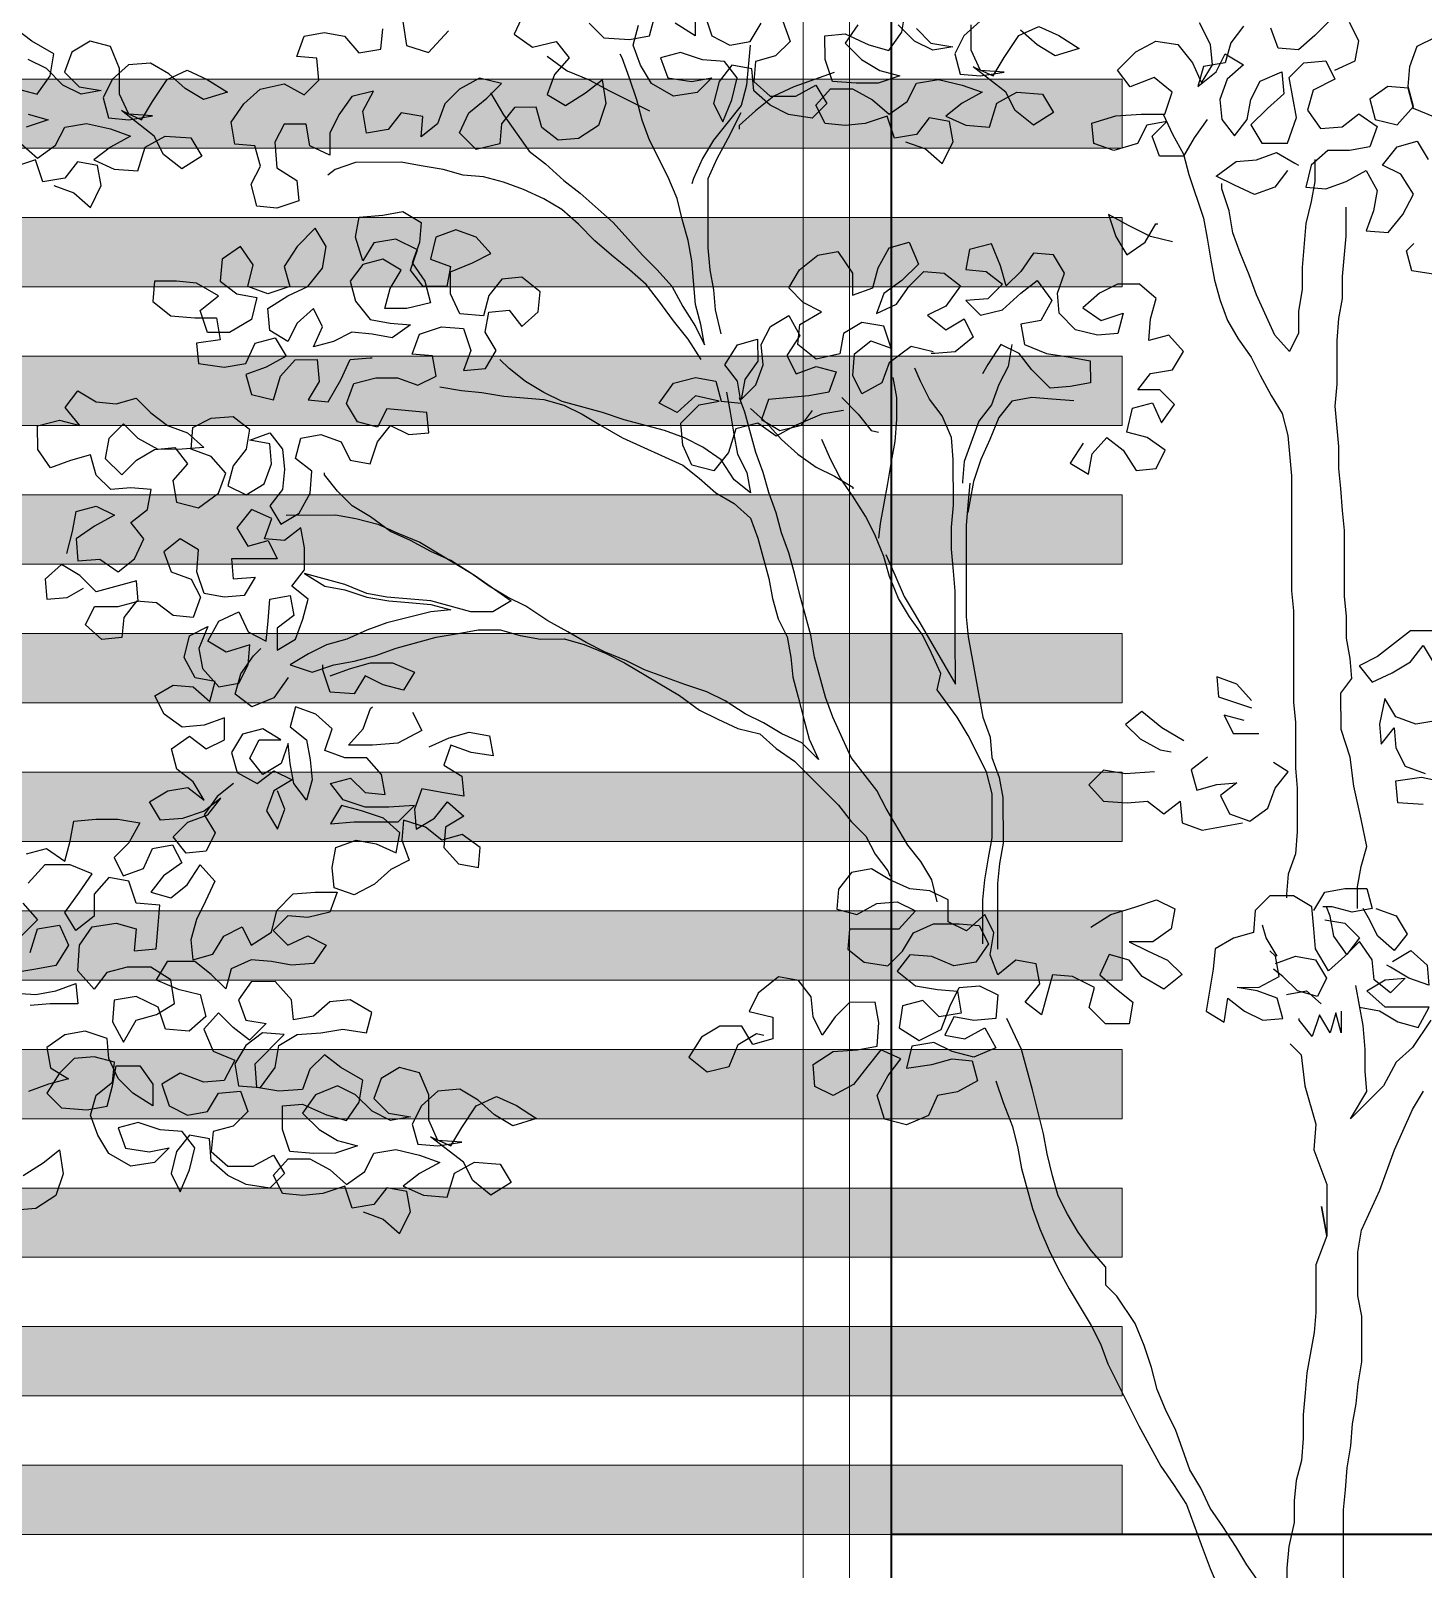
# Model space of a CAD drawing. Header units: millimetres. Extents: x 1564 to 2013, y 216 to 285.
# Drawn here: x 1694.394 to 1697.406, y 225.075 to 228.404 of the extents above; entities that cross this region are included whole.
import ezdxf

# ---------------------------------------------------------------- set-up
doc = ezdxf.new("R2010")
doc.units = ezdxf.units.MM
doc.header["$LTSCALE"] = 10
doc.layers.get('0').update_dxf_attribs({"color": 90})
for name, color, linetype, lineweight in [('cinza 03', 252, 'Continuous', 13), ('PN 05', 50, 'Continuous', 40), ('PN 06', 1, 'Continuous', 40), ('PN-01', 90, 'Continuous', 13)]:
    doc.layers.add(name, color=color, linetype=linetype, lineweight=lineweight)
doc.layers.add('ÁRVORE PRESERVADA', color=252, linetype='Continuous')

# ---------------------------------------------------------------- blocks, each defined once
blk = doc.blocks.new('A$C338F7350')
for points in [[(4.1271, 9.271), (4.1815, 9.2513), (4.226, 9.2118), (4.2556, 9.2711), (4.2456, 9.3255), (4.1913, 9.3353), (4.1567, 9.2908), (4.0974, 9.2808), (4.0776, 9.3401), (4.0183, 9.3203), (3.9639, 9.3153), (3.9096, 9.3202), (3.8848, 9.3696), (3.9243, 9.4141), (3.9836, 9.4142), (4.038, 9.3846), (4.0825, 9.3451), (4.1319, 9.3797), (4.1566, 9.4292), (4.2159, 9.4391), (4.2802, 9.4243), (4.3345, 9.4046), (4.2802, 9.3749), (4.2357, 9.3403), (4.2901, 9.3156), (4.3544, 9.3107), (4.3741, 9.375), (4.4284, 9.4047), (4.4976, 9.3998), (4.5273, 9.3504), (4.473, 9.3158), (4.4235, 9.3553), (4.3988, 9.4047), (4.3098, 9.4738), (4.3642, 9.4491), (4.3938, 9.4986), (4.4332, 9.5579), (4.4876, 9.5827), (4.542, 9.558), (4.5964, 9.5235), (4.5321, 9.5036), (4.4827, 9.5333), (4.4382, 9.5728)], [(4.3294, 9.5974), (4.285, 9.5578), (4.2603, 9.5083), (4.2752, 9.454), (4.3296, 9.4491), (4.3938, 9.459), (4.3295, 9.4639), (4.3048, 9.5183), (4.3047, 9.5875)], [(4.1565, 9.5774), (4.196, 9.5379), (4.2553, 9.5281), (4.201, 9.5182), (4.1515, 9.5428), (4.107, 9.5873)], [(3.9983, 9.5872), (3.9637, 9.5377), (4.0083, 9.4933), (4.0577, 9.4637), (4.1121, 9.4489), (4.0528, 9.4291), (3.9935, 9.429), (3.9292, 9.4339), (3.9094, 9.4932), (3.9093, 9.5574), (3.9637, 9.5624), (4.028, 9.5328), (4.0824, 9.5181), (4.1169, 9.5675), (4.1268, 9.6268)], [(3.5831, 9.6165), (3.6029, 9.5572), (3.6524, 9.5325), (3.7067, 9.5424), (3.7363, 9.5919)], [(3.7956, 9.5969), (3.8155, 9.5425), (3.7759, 9.503), (3.7216, 9.4881), (3.7167, 9.4337), (3.7612, 9.3942), (3.8304, 9.3943), (3.8848, 9.424), (3.9145, 9.3746), (3.875, 9.335), (3.8107, 9.3448), (3.7612, 9.3695), (3.7167, 9.409), (3.7117, 9.4683), (3.6574, 9.4781), (3.6228, 9.4336), (3.608, 9.3743), (3.6328, 9.3249), (3.6574, 9.3842), (3.6722, 9.4435), (3.6376, 9.488), (3.5783, 9.4929), (3.5189, 9.5126), (3.4646, 9.4977), (3.4844, 9.4434), (3.5487, 9.4335), (3.603, 9.4435), (3.5635, 9.4039), (3.4993, 9.394), (3.4399, 9.4285), (3.4102, 9.4779), (3.3904, 9.5323), (3.4052, 9.5866)], [(3.2717, 9.5915), (3.3113, 9.552), (3.3805, 9.5471), (3.4349, 9.557), (3.4496, 9.6114)], [(3.5584, 9.6164), (3.5584, 9.5571), (3.504, 9.5917)], [(3.0938, 9.616), (3.0691, 9.5616), (3.1186, 9.5271), (3.1828, 9.5419), (3.2175, 9.4975), (3.178, 9.453), (3.1582, 9.3986), (3.2077, 9.369), (3.262, 9.4036), (3.3065, 9.4383), (3.3164, 9.374), (3.2967, 9.3147), (3.2424, 9.2801), (3.188, 9.2751), (3.1435, 9.3096), (3.1286, 9.364), (3.0693, 9.3639), (3.0347, 9.3194), (3.0299, 9.265), (2.9656, 9.2501), (2.9211, 9.2946), (2.9458, 9.349), (2.9951, 9.3886), (3.0346, 9.4281), (2.9753, 9.4429), (2.921, 9.4132), (2.8815, 9.3736), (2.8618, 9.3192), (2.8173, 9.2846), (2.8222, 9.339), (2.7629, 9.3488), (2.7283, 9.3043), (2.669, 9.2944), (2.6591, 9.3537), (2.6887, 9.408), (2.6294, 9.3932), (2.5948, 9.3437), (2.5702, 9.2943), (2.5702, 9.235), (2.5158, 9.2596), (2.5059, 9.3189), (2.4466, 9.3189), (2.4219, 9.2694), (2.4269, 9.2002), (2.4813, 9.1657), (2.4863, 9.1113), (2.427, 9.0915), (2.3727, 9.0964), (2.3578, 9.1557), (2.3824, 9.2051), (2.3676, 9.2595), (2.3132, 9.2644), (2.3033, 9.3237), (2.3378, 9.3731), (2.3823, 9.4127), (2.4465, 9.4276), (2.5009, 9.398), (2.5404, 9.4376), (2.5354, 9.4969), (2.481, 9.5018), (2.5007, 9.5562), (2.5551, 9.5661), (2.6095, 9.5563), (2.6491, 9.5118), (2.7084, 9.5217), (2.7133, 9.5761)], [(2.7676, 9.5959), (2.7775, 9.5317), (2.8369, 9.512), (2.8912, 9.5713)], [(1.8238, 9.1525), (1.8782, 9.1328), (1.9227, 9.0933), (1.9523, 9.1526), (1.9424, 9.207), (1.888, 9.2168), (1.8534, 9.1723), (1.7941, 9.1624), (1.7743, 9.2216), (1.715, 9.2018)], [(1.7347, 9.2661), (1.7793, 9.2266), (1.8287, 9.2612), (1.8533, 9.3107), (1.9126, 9.3206), (1.9769, 9.3059), (2.0313, 9.2861), (1.9769, 9.2564), (1.9325, 9.2218), (1.9869, 9.1971), (2.0511, 9.1922), (2.0708, 9.2565), (2.1252, 9.2862), (2.1944, 9.2813), (2.2241, 9.2319), (2.1697, 9.1973), (2.1203, 9.2368), (2.0955, 9.2862), (2.0065, 9.3553), (2.0609, 9.3306), (2.0905, 9.3801), (2.13, 9.4394), (2.1843, 9.4642), (2.2387, 9.4395), (2.2931, 9.405), (2.2289, 9.3852), (2.1794, 9.4148), (2.1349, 9.4543), (2.0855, 9.4839), (2.0262, 9.4789), (1.9817, 9.4393), (1.957, 9.3899), (1.9719, 9.3355), (2.0263, 9.3306), (2.0905, 9.3406), (2.0263, 9.3454), (2.0015, 9.3998), (2.0014, 9.469), (1.9767, 9.5283), (1.9223, 9.543), (1.8729, 9.5133), (1.8532, 9.459), (1.8928, 9.4195), (1.9521, 9.4096), (1.8977, 9.3997), (1.8483, 9.4244), (1.8037, 9.4688), (1.7543, 9.4935)], [(1.7544, 9.3452), (1.8088, 9.3304), (1.7495, 9.3106)], [(1.7247, 9.4144), (1.7791, 9.3996), (1.8137, 9.449), (1.8235, 9.5084), (1.7641, 9.5429), (1.7196, 9.5775)], [(5.2884, 9.4648), (5.3427, 9.4896), (5.3526, 9.5439), (5.3278, 9.5933)], [(5.2734, 9.5982), (5.2339, 9.5587), (5.1895, 9.5191), (5.1351, 9.524), (5.1153, 9.5783)], [(5.0411, 9.5832), (5.0066, 9.5387), (4.9918, 9.4843), (4.9325, 9.4744), (4.9177, 9.42), (4.9671, 9.4596), (4.9918, 9.509), (5.0412, 9.4794), (4.9968, 9.4398), (4.9771, 9.3854), (4.9821, 9.3311), (5.0167, 9.2866), (5.0513, 9.3311), (5.0611, 9.3855), (5.0858, 9.435), (5.1451, 9.4597), (5.15, 9.4004), (5.1056, 9.3608), (5.0612, 9.3163), (5.0909, 9.2669), (5.1601, 9.267), (5.1847, 9.3362), (5.1648, 9.4449), (5.2043, 9.4845), (5.2636, 9.4895), (5.2884, 9.4401), (5.2291, 9.4104), (5.2143, 9.356), (5.249, 9.3066), (5.3083, 9.3116), (5.3527, 9.3462), (5.4022, 9.3117), (5.3825, 9.2573), (5.3281, 9.2474), (5.2688, 9.2473), (5.2244, 9.2077), (5.2096, 9.1484), (5.264, 9.1435), (5.3183, 9.1633), (5.3726, 9.193), (5.4024, 9.1387), (5.3925, 9.0843), (5.3728, 9.0299), (5.4321, 9.025), (5.4716, 9.0745), (5.5012, 9.1289), (5.4666, 9.1832), (5.4171, 9.2079), (5.4566, 9.2574), (5.511, 9.2722), (5.5407, 9.2228)], [(5.5603, 9.3365), (5.501, 9.3612), (5.4861, 9.4156), (5.4317, 9.4204), (5.3824, 9.3858), (5.3972, 9.3314), (5.4566, 9.3167), (5.501, 9.3661), (5.4861, 9.4205), (5.491, 9.4749), (5.5107, 9.5293), (5.5601, 9.554)], [(4.9425, 9.331), (4.908, 9.2816), (4.8784, 9.2321), (4.8141, 9.2321), (4.7943, 9.2864), (4.8338, 9.326), (4.7794, 9.3161), (4.7548, 9.2666), (4.6905, 9.2468), (4.6362, 9.2665), (4.6312, 9.3209), (4.6954, 9.3407), (4.7646, 9.3457), (4.8288, 9.3458), (4.8486, 9.4051), (4.7991, 9.4446), (4.7349, 9.4198), (4.7002, 9.4643), (4.7496, 9.5137), (4.8039, 9.5434), (4.8633, 9.5336), (4.9028, 9.4842), (4.9276, 9.4299), (4.9572, 9.4793), (4.9522, 9.5337), (4.9225, 9.593)], [(3.7067, 9.5325), (3.6969, 9.4238), (3.6822, 9.3694), (3.6476, 9.3249), (3.6081, 9.2754), (3.5785, 9.226), (3.5538, 9.1716), (3.5489, 9.1568)], [(3.005, 9.4034), (3.0397, 9.3441), (3.109, 9.2453), (3.1535, 9.2108), (3.2029, 9.1663), (3.2474, 9.1318), (3.3365, 9.0528), (3.4156, 8.9639), (3.4552, 8.9244), (3.4948, 8.8799), (3.5245, 8.8256), (3.5592, 8.7713), (3.5839, 8.7219), (3.574, 8.7762), (3.5591, 8.8306), (3.5491, 8.9492), (3.5392, 9.0035), (3.5243, 9.0579), (3.5094, 9.1172), (3.4846, 9.1765), (3.4351, 9.2753), (3.4153, 9.3296), (3.4004, 9.384), (3.3806, 9.4433), (3.3608, 9.4976), (3.3558, 9.5075)], [(3.1581, 9.5024), (3.2125, 9.4629), (3.2719, 9.4382), (3.3263, 9.4086), (3.4351, 9.3544)], [(3.9341, 9.4586), (3.8255, 9.419), (3.7711, 9.3942), (3.7217, 9.3546), (3.6773, 9.315), (3.6773, 9.3052)], [(3.6284, 8.7516), (3.6135, 8.8158), (3.6085, 8.8702), (3.5985, 8.9245), (3.5936, 8.9838), (3.5934, 9.1716), (3.618, 9.226), (3.6476, 9.2804), (3.6822, 9.3496)], [(4.8239, 9.3458), (4.8487, 9.2914), (4.8784, 9.2371), (4.8932, 9.1827), (4.9329, 9.0641), (4.9428, 9.0098), (4.9528, 8.9505), (4.9627, 8.8961), (4.9776, 8.8418), (4.9974, 8.7874), (5.0271, 8.738), (5.0617, 8.6886), (5.0865, 8.6392), (5.1162, 8.5849), (5.1459, 8.5355), (5.1608, 8.4762), (5.1708, 8.3675), (5.171, 8.0561), (5.176, 8.0017), (5.1763, 7.7546), (5.1813, 7.7002), (5.1814, 7.5767), (5.1864, 7.5223), (5.1865, 7.4037), (5.1816, 7.3444), (5.1619, 7.29), (5.157, 7.2356), (5.157, 7.2257)], [(5.1601, 9.1928), (5.1256, 9.1483), (5.0712, 9.1285), (5.0168, 9.1532), (4.9674, 9.1778), (5.0217, 9.2174), (5.0761, 9.2224), (5.1304, 9.2422), (5.1799, 9.2126), (5.1898, 9.2077)], [(3.5741, 8.6823), (3.5394, 8.7367), (3.4998, 8.786), (3.4602, 8.8404), (3.4256, 8.8848), (3.3811, 8.9243), (3.3316, 8.9638), (3.2871, 9.0033), (3.2426, 9.0478), (3.1981, 9.0873), (3.1486, 9.1169), (3.0942, 9.1415), (3.0398, 9.1612), (2.9855, 9.176), (2.9311, 9.1809), (2.8767, 9.1957), (2.8174, 9.2055), (2.763, 9.2154), (2.6394, 9.2152), (2.5851, 9.1954), (2.5653, 9.1806)], [(5.2342, 9.2226), (5.2343, 9.1633), (5.2245, 9.1089), (5.2097, 9.0496), (5.1999, 8.9309), (5.2, 8.8716), (5.1901, 8.8123), (5.1902, 8.753), (5.1655, 8.7035), (5.1259, 8.748), (5.0764, 8.8567), (5.0566, 8.911), (5.0318, 8.9703), (5.012, 9.0247), (5.0021, 9.084), (4.9822, 9.1433), (4.9822, 9.1581)], [(5.5477, 6.895), (5.4984, 6.8208), (5.4539, 6.7812), (5.4194, 6.7169), (5.3305, 6.6279), (5.3749, 6.702), (5.3699, 6.7564), (5.3699, 6.8157), (5.3649, 6.88), (5.345, 6.9887)], [(1.8595, 8.1568), (1.8743, 8.2162), (1.8841, 8.2705), (1.9385, 8.2854), (1.9879, 8.2608), (1.9336, 8.2311), (1.8842, 8.1964), (1.8892, 8.1371), (1.9485, 8.1421), (1.9979, 8.1075), (2.0424, 8.1422), (2.0671, 8.1966), (2.0324, 8.241), (2.0769, 8.2757), (2.0867, 8.33), (2.0323, 8.3349), (1.978, 8.3299), (1.9384, 8.3694), (1.9235, 8.4238), (1.8692, 8.4089), (1.8148, 8.3891), (1.7802, 8.4385), (1.7801, 8.5027), (1.8394, 8.5176), (1.8938, 8.5029), (1.8542, 8.5522), (1.8888, 8.5968), (1.9382, 8.5671), (1.9926, 8.5623), (2.0469, 8.5771), (2.0865, 8.5376), (2.131, 8.5031), (2.1854, 8.4833), (2.2299, 8.4438), (2.1706, 8.4389), (2.1064, 8.4388), (2.052, 8.4684), (2.0124, 8.5079), (1.9729, 8.4683), (1.9631, 8.4139), (2.0076, 8.3695), (2.0471, 8.4091), (2.0965, 8.4388), (2.1508, 8.4438), (2.1855, 8.3993), (2.146, 8.3548), (2.1559, 8.2955), (2.2152, 8.2807), (2.2696, 8.3203), (2.2893, 8.3747), (2.2497, 8.4192), (2.1953, 8.4389), (2.2002, 8.4982), (2.2496, 8.5229), (2.3089, 8.5279), (2.3534, 8.4934), (2.3436, 8.439), (2.3091, 8.3945), (2.2943, 8.3401), (2.3437, 8.3154), (2.3931, 8.3451), (2.4128, 8.3995), (2.4078, 8.4539), (2.3535, 8.4637), (2.4078, 8.4836), (2.4425, 8.4391), (2.4474, 8.3847), (2.4426, 8.3304), (2.408, 8.2859), (2.4377, 8.2365), (2.4871, 8.2662), (2.5167, 8.3205), (2.5216, 8.3799), (2.4771, 8.4144), (2.4919, 8.4688), (2.5462, 8.4787), (2.6006, 8.459), (2.6254, 8.4096), (2.6797, 8.3998), (2.6994, 8.4591), (2.734, 8.5036), (2.7835, 8.479), (2.8378, 8.4839), (2.8328, 8.5383), (2.7241, 8.5481), (2.6994, 8.4986), (2.645, 8.5134), (2.6153, 8.5628), (2.6351, 8.6172), (2.6943, 8.6321), (2.7537, 8.6321), (2.808, 8.6124), (2.8574, 8.6372), (2.8475, 8.6915), (2.7931, 8.6964), (2.8129, 8.7508), (2.8721, 8.7706), (2.9315, 8.7658), (2.9513, 8.7065), (2.9316, 8.6521), (2.9909, 8.6571), (3.0205, 8.7065), (2.9908, 8.7559), (3.0006, 8.8103), (3.055, 8.8153), (3.0896, 8.7708), (3.1341, 8.8104), (3.139, 8.8648), (3.0895, 8.9043), (3.0351, 8.8993), (3.0006, 8.8548), (2.9858, 8.8004), (2.9215, 8.8053), (2.8968, 8.8596), (2.8967, 8.9189), (2.956, 8.9437), (3.0054, 8.9685), (2.9658, 9.0129), (2.9114, 9.0326), (2.8571, 9.0128), (2.8423, 8.9535), (2.8967, 8.9338), (2.8869, 8.8794), (2.8226, 8.8793), (2.788, 8.9238), (2.8077, 8.9782), (2.7484, 9.0078), (2.6891, 8.9978), (2.6595, 8.9484), (2.6396, 9.0126), (2.6495, 9.067), (2.7137, 9.072), (2.7681, 9.0819), (2.8175, 9.0523), (2.8126, 8.9979), (2.7929, 8.9436), (2.8276, 8.8942), (2.8424, 8.8349), (2.7782, 8.82), (2.7189, 8.8199), (2.7337, 8.8743), (2.7633, 8.9238), (2.7138, 8.9534), (2.6595, 8.9385), (2.6249, 8.894), (2.6398, 8.8396), (2.6794, 8.7902), (2.7338, 8.7804), (2.7881, 8.7755), (2.7387, 8.7409), (2.6844, 8.7507), (2.63, 8.7556), (2.5806, 8.7308), (2.5262, 8.716), (2.5509, 8.7703), (2.5261, 8.8197), (2.4817, 8.7802), (2.457, 8.7307), (2.4076, 8.7603), (2.4026, 8.8196), (2.4569, 8.8543), (2.5112, 8.879), (2.5507, 8.9285), (2.5606, 8.9878), (2.5309, 9.0372), (2.4815, 8.9878), (2.4469, 8.9334), (2.4618, 8.879), (2.4025, 8.8592), (2.3481, 8.8789), (2.3629, 8.9382), (2.3283, 8.9876), (2.2789, 8.953), (2.274, 8.8937), (2.3185, 8.8591), (2.3729, 8.8493), (2.3581, 8.7899), (2.2988, 8.7553), (2.2395, 8.7552), (2.2197, 8.8145), (2.2691, 8.8541), (2.2098, 8.8887), (2.1554, 8.8935), (2.0961, 8.8935), (2.0912, 8.8391), (2.1406, 8.7996), (2.2049, 8.7947), (2.2642, 8.7948), (2.2741, 8.7355), (2.2099, 8.7256), (2.2149, 8.6712), (2.2841, 8.6614), (2.3434, 8.6713), (2.3681, 8.7257), (2.4224, 8.7406), (2.4521, 8.6912), (2.3978, 8.6615), (2.3434, 8.6417), (2.3583, 8.5873), (2.4176, 8.5725), (2.4373, 8.6368), (2.4768, 8.6813), (2.5361, 8.6814), (2.5411, 8.6221), (2.5115, 8.5726), (2.5659, 8.5677), (2.6004, 8.6271), (2.6251, 8.6814), (2.6795, 8.6864), (2.6844, 8.6864)], [(4.8489, 8.9998), (4.7896, 9.0146), (4.7303, 9.0442), (4.6759, 9.0738), (4.6957, 9.0145), (4.7254, 8.9651), (4.7748, 8.9997), (4.8044, 9.0492), (4.8093, 9.0492)], [(5.3498, 7.1963), (5.3497, 7.2556), (5.3595, 7.3099), (5.3743, 7.3643), (5.3594, 7.4385), (5.3396, 7.5274), (5.3296, 7.6065), (5.3048, 7.6806), (5.3047, 7.7794), (5.3344, 7.819), (5.3294, 7.8734), (5.3194, 7.9277), (5.3194, 7.987), (5.3144, 8.0414), (5.3142, 8.2193), (5.3092, 8.2737), (5.3042, 8.333), (5.2992, 8.3873), (5.2992, 8.4467), (5.2892, 8.5554), (5.2941, 8.6147), (5.294, 8.7333), (5.2989, 8.7926), (5.3087, 8.847), (5.3087, 8.9063), (5.3184, 9.0151), (5.3184, 9.0941)], [(4.2017, 8.7027), (4.1424, 8.7174), (4.0831, 8.6729), (4.0634, 8.6185), (4.0091, 8.5888), (3.9843, 8.6382), (3.9892, 8.6975), (4.0337, 8.7322), (4.088, 8.7124), (4.0682, 8.7717), (4.0089, 8.7816), (3.9595, 8.7519), (3.9497, 8.6975), (3.8854, 8.6826), (3.836, 8.7221), (3.8409, 8.7765), (3.9001, 8.8111), (3.8507, 8.8358), (3.8111, 8.8753), (3.8407, 8.9247), (3.8901, 8.9643), (3.9445, 8.9743), (3.9841, 8.915), (3.9841, 8.8557), (4.0385, 8.8755), (4.0533, 8.9299), (4.0829, 8.9843), (4.1372, 8.9992), (4.162, 8.9399), (4.1175, 8.8953), (4.0681, 8.8607), (4.0484, 8.8063), (4.1028, 8.8311), (4.1373, 8.8805), (4.1768, 8.9201), (4.2312, 8.9152), (4.2757, 8.8807), (4.2362, 8.8263), (4.1868, 8.8015), (4.2363, 8.762), (4.2857, 8.7917), (4.3104, 8.7423), (4.261, 8.7027), (4.2067, 8.6977), (4.1968, 8.6977)], [(4.6072, 8.4559), (4.5727, 8.4015), (4.6221, 8.3719), (4.632, 8.4263), (4.6715, 8.4708), (4.716, 8.4362), (4.7506, 8.3819), (4.805, 8.3869), (4.8297, 8.4363), (4.7802, 8.4709), (4.7258, 8.4857), (4.7406, 8.5499), (4.795, 8.5648), (4.8197, 8.5105), (4.8543, 8.5599), (4.8147, 8.5994), (4.7554, 8.5994), (4.7899, 8.6439), (4.8492, 8.6538), (4.8789, 8.7033), (4.8393, 8.7477), (4.7849, 8.7329), (4.7898, 8.7922), (4.8046, 8.8465), (4.7601, 8.886), (4.7008, 8.886), (4.6514, 8.8612), (4.6069, 8.8217), (4.6564, 8.7871), (4.7157, 8.8069), (4.7009, 8.7525), (4.6465, 8.7476), (4.5872, 8.7623), (4.5427, 8.8068), (4.5377, 8.8611), (4.5574, 8.9155), (4.5277, 8.9649), (4.4733, 8.9698), (4.4388, 8.9203), (4.3993, 8.8808), (4.3844, 8.9351), (4.3596, 8.9944), (4.3003, 8.9795), (4.2905, 8.9252), (4.3449, 8.9203), (4.3894, 8.8857), (4.3499, 8.8461), (4.2906, 8.8411), (4.3301, 8.8016), (4.3894, 8.8165), (4.4388, 8.861), (4.4833, 8.8957), (4.5229, 8.8413), (4.4933, 8.787), (4.4389, 8.777), (4.4488, 8.7227), (4.5082, 8.698), (4.5724, 8.6882), (4.6268, 8.6783), (4.6269, 8.619), (4.5725, 8.6091), (4.5181, 8.6041), (4.4687, 8.6535), (4.434, 8.6979), (4.3846, 8.7226), (4.35, 8.6682), (4.3352, 8.6435)], [(5.5606, 8.9955), (5.6002, 8.956), (5.5607, 8.9115), (5.4965, 8.9213), (5.4816, 8.9757), (5.5013, 8.9955)], [(3.9597, 8.5443), (3.9004, 8.5343), (3.8312, 8.5046), (3.7769, 8.4749), (3.7274, 8.5095), (3.6681, 8.4946), (3.6484, 8.4303), (3.6089, 8.3809), (3.5496, 8.3956), (3.5248, 8.45), (3.5199, 8.5093), (3.5692, 8.5588), (3.6236, 8.5687), (3.5593, 8.5835), (3.5099, 8.5389), (3.4605, 8.5636), (3.5, 8.618), (3.5593, 8.6329), (3.6137, 8.623), (3.6285, 8.5687), (3.6829, 8.5638), (3.673, 8.6231), (3.6383, 8.6675), (3.6729, 8.7219), (3.7272, 8.7368), (3.7273, 8.6775), (3.6927, 8.6281), (3.6829, 8.5737), (3.7224, 8.6133), (3.7421, 8.6676), (3.7371, 8.722), (3.7618, 8.7715), (3.8112, 8.8012), (3.8409, 8.7468), (3.8063, 8.6924), (3.8311, 8.643), (3.8855, 8.6628), (3.9398, 8.6481), (3.9201, 8.5937), (3.8658, 8.5837), (3.757, 8.5738), (3.7373, 8.5194), (3.7868, 8.4898), (3.8461, 8.5046), (3.8757, 8.5442)], [(4.4142, 8.7226), (4.4044, 8.6633), (4.3797, 8.6139), (4.36, 8.5595), (4.3255, 8.515), (4.286, 8.4062), (4.2811, 8.3518), (4.2811, 8.3469)], [(3.6433, 8.5934), (3.6533, 8.5391), (3.6632, 8.4798), (3.6731, 8.4254), (3.6979, 8.376), (3.7078, 8.3216), (3.6633, 8.3562), (3.6287, 8.4105), (3.5792, 8.4451), (3.5298, 8.4698), (3.4754, 8.4895), (3.3666, 8.519), (3.3073, 8.5387), (3.1985, 8.5683), (3.1491, 8.593), (3.0996, 8.6226), (3.0551, 8.6571), (3.0304, 8.6818)], [(4.0737, 8.1539), (4.0985, 8.0996), (4.1233, 8.0403), (4.153, 7.9909), (4.2619, 7.8032), (4.2617, 7.9366), (4.2616, 8.0553), (4.2566, 8.1096), (4.2516, 8.1689), (4.2516, 8.2282), (4.2565, 8.2875), (4.2564, 8.4111), (4.2514, 8.4704), (4.2266, 8.5297), (4.192, 8.5741), (4.1672, 8.6236), (4.1523, 8.6581)], [(4.0931, 8.6334), (4.103, 8.579), (4.1031, 8.5197), (4.0982, 8.4604), (4.0883, 8.406), (4.0785, 8.3467), (4.0588, 8.2379), (4.0539, 8.1984)], [(2.8674, 8.6075), (2.9267, 8.5977), (2.981, 8.5928), (3.0404, 8.583), (3.1491, 8.5732), (3.2035, 8.5584), (3.2529, 8.5337), (3.3024, 8.5041), (3.3617, 8.4696), (3.5249, 8.3956), (3.5694, 8.3611), (3.6139, 8.3216), (3.6634, 8.2919), (3.7079, 8.2524), (3.7277, 8.1981), (3.7575, 8.0894), (3.7674, 8.035), (3.7823, 7.9807), (3.807, 7.9313), (3.817, 7.8769), (3.822, 7.8226), (3.8368, 7.7682), (3.8517, 7.7089), (3.8666, 7.6546), (3.8914, 7.6002), (3.8468, 7.6446), (3.7925, 7.6693), (3.743, 7.6989), (3.6936, 7.7236), (3.6392, 7.7581), (3.5897, 7.7828), (3.5304, 7.8025), (3.4216, 7.842), (3.3722, 7.8666), (3.3128, 7.8913), (3.2634, 7.916), (3.2139, 7.9456), (3.1595, 7.9752), (3.1002, 8.0147), (3.0507, 8.0393), (3.0013, 8.0689), (2.9518, 8.1035), (2.8974, 8.138), (2.843, 8.1627), (2.7887, 8.1923), (2.7343, 8.217), (2.6799, 8.2564), (2.6304, 8.2861), (2.5908, 8.3256), (2.5562, 8.37), (2.5562, 8.375)], [(4.213, 7.215), (4.1981, 7.2743), (4.1684, 7.3237), (4.1338, 7.3681), (4.0744, 7.4669), (4.0496, 7.5163), (3.9803, 7.6052), (3.9308, 7.7139), (3.911, 7.7683), (3.8812, 7.877), (3.8713, 7.9363), (3.8415, 8.045), (3.8267, 8.1043), (3.8118, 8.1586), (3.792, 8.213), (3.7771, 8.2673), (3.7573, 8.3217), (3.7424, 8.376), (3.7226, 8.4304), (3.6928, 8.5391), (3.6779, 8.5786)], [(3.9547, 8.5789), (3.9992, 8.5344), (4.0339, 8.49), (4.0537, 8.4851)], [(4.5824, 8.5696), (4.5231, 8.5745), (4.4687, 8.5793), (4.4144, 8.5694), (4.3798, 8.5249), (4.3552, 8.4656), (4.3305, 8.4112), (4.3108, 8.3518), (4.301, 8.2975), (4.296, 8.2678)], [(3.7076, 8.549), (3.7521, 8.5095), (3.7917, 8.465), (3.8362, 8.4255), (3.8857, 8.391), (3.9351, 8.3663), (3.9846, 8.3367), (3.9846, 8.3318)], [(4.3366, 7.1014), (4.3365, 7.22), (4.3414, 7.2744), (4.3513, 7.3337), (4.3611, 7.3881), (4.361, 7.5067), (4.3461, 7.566), (4.2966, 7.6648), (4.2669, 7.7142), (4.2125, 7.7883), (4.2223, 7.8328), (4.1975, 7.8872), (4.1728, 7.9366), (4.1381, 7.9859), (4.1084, 8.0353), (4.0837, 8.0946), (4.0688, 8.149), (4.044, 8.2083), (4.0193, 8.2577), (3.9846, 8.312), (3.95, 8.3614), (3.9252, 8.4108), (3.9005, 8.4651)], [(5.312, 5.2044), (5.3117, 5.5702), (5.3166, 5.6245), (5.3215, 5.6838), (5.3313, 5.7432), (5.3362, 5.8025), (5.346, 5.8569), (5.3509, 5.9112), (5.3608, 5.9705), (5.3607, 6.0941), (5.3507, 6.1485), (5.3506, 6.2671), (5.3604, 6.3264), (5.4098, 6.4352), (5.4492, 6.5439), (5.4985, 6.6527), (5.5281, 6.7022)], [(4.3009, 8.3469), (4.296, 8.2876), (4.2911, 8.2332), (4.2914, 7.9861), (4.2963, 7.9317), (4.3361, 7.7143), (4.3559, 7.6599), (4.3609, 7.6056), (4.3807, 7.5512), (4.3907, 7.4969), (4.3908, 7.3733), (4.3809, 7.3189), (4.376, 7.2646), (4.3762, 7.0866)], [(2.3098, 7.5345), (2.2654, 7.4999), (2.2308, 7.4504), (2.2605, 7.401), (2.2359, 7.3516), (2.1815, 7.3466), (2.1469, 7.391), (2.1864, 7.4306), (2.2407, 7.4504), (2.2753, 7.4949), (2.2308, 7.4603), (2.1715, 7.4405), (2.1122, 7.4355), (2.0825, 7.4849), (2.1319, 7.5146), (2.1863, 7.5245), (2.2308, 7.49), (2.2011, 7.5394), (2.1566, 7.5739), (2.1417, 7.6283), (2.1911, 7.6629), (2.2356, 7.6283), (2.285, 7.6531), (2.285, 7.7124), (2.2306, 7.6926), (2.1713, 7.6876), (2.1219, 7.7222), (2.0971, 7.7716), (2.1465, 7.8013), (2.2009, 7.7964), (2.2454, 7.7569), (2.2602, 7.8112), (2.2058, 7.8211), (2.1761, 7.8754), (2.1909, 7.9347), (2.2403, 7.9595), (2.2156, 7.9002), (2.2255, 7.8458), (2.2701, 7.7964), (2.3244, 7.8064), (2.3491, 7.8558), (2.354, 7.9102), (2.2897, 7.8903), (2.2403, 7.92), (2.2699, 7.9744), (2.3242, 7.9991), (2.349, 7.9448), (2.3985, 7.9201), (2.4033, 7.9745), (2.4082, 8.0338), (2.4626, 8.0437), (2.4725, 7.9894), (2.4281, 7.9547), (2.4281, 7.8954), (2.4775, 7.9251), (2.4972, 7.9795), (2.512, 8.0339), (2.4675, 8.0684), (2.5021, 8.113), (2.502, 8.1723), (2.4921, 8.2266), (2.4476, 8.192), (2.3933, 8.1969), (2.413, 8.2513), (2.3586, 8.2759), (2.3191, 8.2265), (2.3488, 8.1771), (2.4031, 8.1919), (2.4279, 8.1425), (2.3043, 8.1424), (2.3093, 8.0881), (2.3686, 8.0931), (2.339, 8.0436), (2.2847, 8.0386), (2.2303, 8.0485), (2.2105, 8.1077), (2.2154, 8.1671), (2.1659, 8.1967), (2.1215, 8.162), (2.1413, 8.1077), (2.1957, 8.088), (2.2204, 8.0386), (2.2007, 7.9842), (2.1463, 7.9891), (2.1018, 8.0236), (2.0474, 8.0285), (2.0129, 7.984), (2.008, 7.9296), (1.9536, 7.9246), (1.9091, 7.9641), (1.9338, 8.0136), (1.998, 8.0136), (2.0524, 8.0285), (2.0474, 8.0829), (1.9387, 8.0531), (1.8942, 8.0976), (1.8447, 8.1272), (1.8003, 8.0876), (1.8053, 8.0332), (1.8596, 8.0382), (1.9041, 8.063)], [(2.4525, 8.2612), (2.586, 8.2613), (2.6403, 8.2515), (2.6997, 8.2367), (2.754, 8.212), (2.8134, 8.1874), (2.9617, 8.0985), (3.0606, 8.0294), (3.0112, 7.9997), (2.9519, 7.9997), (2.8432, 8.0292), (2.7245, 8.039), (2.6702, 8.0489), (2.6108, 8.0735), (2.5021, 8.1031), (2.5565, 8.0685), (2.6108, 8.0587), (2.6702, 8.039), (2.7295, 8.0291), (2.7839, 8.0242), (2.8432, 8.0194), (2.8976, 8.0046), (2.8432, 7.9996), (2.7246, 7.9698), (2.6703, 7.95), (2.6159, 7.9252), (2.5616, 7.9104), (2.5122, 7.8856), (2.4628, 7.8559), (2.5221, 7.8362), (2.5814, 7.856), (2.6357, 7.866), (2.695, 7.8808), (2.7494, 7.9007), (2.8581, 7.9304), (2.9174, 7.9403), (2.9717, 7.9503), (3.0311, 7.9503), (3.0854, 7.9356), (3.1398, 7.9257), (3.2041, 7.9258), (3.2584, 7.911), (3.3178, 7.8863), (3.3672, 7.8617), (3.5156, 7.7729), (3.57, 7.7334), (3.6194, 7.7087), (3.6738, 7.684), (3.7331, 7.6693), (3.7777, 7.6298), (3.8271, 7.5952), (3.9458, 7.4767), (3.9805, 7.4322), (4.0201, 7.3927), (4.0448, 7.3433), (4.0795, 7.2989), (4.0844, 7.2841)], [(5.5517, 7.9477), (5.4924, 7.9476), (5.4035, 7.8784), (5.3541, 7.8536), (5.3887, 7.8092), (5.4431, 7.8339), (5.4925, 7.8636), (5.527, 7.9081), (5.5567, 7.8587)], [(5.5668, 7.7055), (5.5075, 7.6956), (5.4531, 7.7153), (5.4234, 7.7647), (5.4086, 7.6955), (5.4136, 7.6411), (5.4482, 7.6857), (5.4532, 7.6313), (5.4779, 7.5819), (5.5323, 7.5622)], [(5.5274, 7.4781), (5.4582, 7.483), (5.4532, 7.5423), (5.5224, 7.5523), (5.6163, 7.5326)], [(2.4579, 7.8213), (2.4184, 7.7669), (2.3591, 7.7421), (2.3146, 7.7767), (2.3293, 7.8311), (2.3639, 7.8805), (2.3836, 7.9003)], [(2.5715, 7.8264), (2.6259, 7.8462), (2.6802, 7.8611), (2.7395, 7.8611), (2.7989, 7.8364), (2.7693, 7.787), (2.7149, 7.8018), (2.6654, 7.8264), (2.6358, 7.777), (2.5716, 7.7819), (2.5517, 7.8412), (2.5517, 7.856)], [(5.0626, 7.7594), (5.023, 7.8039), (4.9686, 7.8236), (4.9736, 7.7692), (5.0626, 7.7397)], [(2.8386, 7.6338), (2.8929, 7.6586), (2.9473, 7.6735), (3.0017, 7.6636), (3.0116, 7.6093), (2.9523, 7.6191), (2.8979, 7.6388), (2.8782, 7.5845), (2.9276, 7.5548), (2.9326, 7.5005), (2.8733, 7.5103), (2.8189, 7.5201), (2.7992, 7.4658), (2.8042, 7.4114), (2.8536, 7.4411), (2.8882, 7.4856), (2.9327, 7.4461), (2.8833, 7.4164), (2.8784, 7.362), (2.918, 7.3176), (2.9723, 7.3078), (2.9772, 7.3621), (2.9278, 7.3967), (2.8734, 7.3818), (2.8289, 7.4164), (2.7696, 7.4361), (2.7647, 7.3817), (2.7845, 7.3274), (2.7351, 7.3026), (2.6907, 7.263), (2.6363, 7.2333), (2.5819, 7.253), (2.5769, 7.3074), (2.5868, 7.3618), (2.6411, 7.3816), (2.6955, 7.3718), (2.7499, 7.3471), (2.7597, 7.4015), (2.7152, 7.441), (2.6559, 7.4607), (2.6015, 7.4755), (2.5719, 7.426), (2.6361, 7.431), (2.7548, 7.4311), (2.7992, 7.4756), (2.73, 7.4706), (2.6658, 7.4706), (2.6064, 7.4903), (2.5718, 7.5347), (2.6261, 7.5496), (2.6657, 7.5101), (2.7201, 7.5052), (2.7102, 7.5596), (2.6706, 7.604), (2.6113, 7.604), (2.5569, 7.6237), (2.5766, 7.683), (2.5321, 7.7225), (2.4777, 7.7422), (2.4629, 7.6879), (2.5074, 7.6533), (2.5174, 7.599), (2.5224, 7.5446), (2.5076, 7.4902), (2.4729, 7.5347), (2.463, 7.589), (2.458, 7.6434), (2.4383, 7.589), (2.3889, 7.5593), (2.3543, 7.6037), (2.3789, 7.6532), (2.4382, 7.6532), (2.3888, 7.6829), (2.3344, 7.668), (2.3048, 7.6185), (2.3197, 7.5642), (2.3741, 7.5346), (2.4185, 7.5692), (2.468, 7.5445), (2.4186, 7.5148), (2.3989, 7.4605), (2.4286, 7.4111), (2.4483, 7.4654), (2.4285, 7.5148)], [(2.794, 7.7277), (2.8188, 7.6783), (2.7546, 7.6437), (2.6854, 7.6386), (2.6211, 7.6386), (2.6606, 7.6831), (2.6803, 7.7375), (2.6853, 7.7424)], [(4.8798, 7.6505), (4.8205, 7.6851), (4.7661, 7.7295), (4.7216, 7.6949), (4.7612, 7.6554), (4.8156, 7.6258), (4.8452, 7.6209)], [(5.0429, 7.7051), (4.9885, 7.7198), (5.0132, 7.6704), (5.0824, 7.6705)], [(4.9441, 7.6061), (4.8997, 7.5715), (4.9145, 7.5171), (4.9689, 7.532), (5.0232, 7.537), (4.9788, 7.5024), (5.0036, 7.453), (5.0579, 7.4332), (5.1073, 7.4679), (5.1271, 7.5223), (5.1616, 7.5668), (5.122, 7.5915)], [(4.8008, 7.5664), (4.7217, 7.5614), (4.6624, 7.5713), (4.6229, 7.5317), (4.6625, 7.4872), (4.7268, 7.4824), (4.7811, 7.4873), (4.8256, 7.4528), (4.8701, 7.4874), (4.8751, 7.4281), (4.9295, 7.4084), (5.0382, 7.4283)], [(2.6601, 6.3764), (2.7145, 6.3566), (2.759, 6.3172), (2.7886, 6.3765), (2.7787, 6.4308), (2.7243, 6.4407), (2.6897, 6.3962), (2.6304, 6.3862), (2.6106, 6.4455), (2.5513, 6.4257), (2.497, 6.4207), (2.4426, 6.4256), (2.4178, 6.475), (2.4573, 6.5195), (2.5166, 6.5196), (2.571, 6.49), (2.6156, 6.4505), (2.6649, 6.4851), (2.6896, 6.5346), (2.7489, 6.5445), (2.8132, 6.5297), (2.8676, 6.51), (2.8132, 6.4803), (2.7688, 6.4457), (2.8232, 6.421), (2.8874, 6.4161), (2.9071, 6.4804), (2.9615, 6.5101), (3.0307, 6.5052), (3.0604, 6.4558), (3.006, 6.4212), (2.9566, 6.4607), (2.9318, 6.5101), (2.8428, 6.5792), (2.8972, 6.5545), (2.9268, 6.604), (2.9663, 6.6633), (3.0206, 6.6881), (3.075, 6.6634), (3.1294, 6.6289), (3.0652, 6.609), (3.0157, 6.6386), (2.9712, 6.6781), (2.9217, 6.7078), (2.8624, 6.7028), (2.818, 6.6632), (2.7933, 6.6137), (2.8082, 6.5594), (2.8626, 6.5545), (2.9268, 6.5644), (2.8626, 6.5693), (2.8378, 6.6237), (2.8377, 6.6928), (2.813, 6.7521), (2.7586, 6.7669), (2.7092, 6.7372), (2.6895, 6.6828), (2.7291, 6.6433), (2.7884, 6.6335), (2.734, 6.6236), (2.6846, 6.6482), (2.64, 6.6927), (2.5906, 6.7173), (2.5313, 6.6926), (2.4968, 6.6431), (2.5413, 6.5987), (2.5907, 6.5691), (2.6451, 6.5543), (2.5858, 6.5345), (2.5265, 6.5344), (2.4623, 6.5393), (2.4424, 6.5986), (2.4424, 6.6628), (2.4967, 6.6678), (2.561, 6.6382), (2.6154, 6.6235), (2.6499, 6.6729), (2.6598, 6.7322), (2.6004, 6.7668), (2.5559, 6.8013), (2.5164, 6.7617), (2.4967, 6.7074), (2.4324, 6.7024), (2.3731, 6.7122), (2.3681, 6.7764), (2.4471, 6.8556), (2.3878, 6.8605), (2.3434, 6.8258), (2.3138, 6.7764), (2.3237, 6.7171), (2.383, 6.7122), (2.4225, 6.7666), (2.4323, 6.8259), (2.4817, 6.8556), (2.546, 6.8606), (2.6053, 6.8706), (2.6695, 6.8607), (2.6843, 6.9151), (2.625, 6.9497), (2.5706, 6.9447), (2.5262, 6.9051), (2.4718, 6.8952), (2.4668, 6.9495), (2.4223, 6.9989), (2.358, 6.9988), (2.3235, 6.9494), (2.3433, 6.895), (2.3977, 6.8852), (2.3532, 6.8407), (2.3087, 6.8752), (2.2692, 6.9147), (2.2297, 6.8702), (2.2544, 6.8109), (2.3138, 6.7863), (2.2841, 6.7319), (2.2298, 6.7269), (2.1655, 6.7515), (2.1161, 6.7218), (2.1359, 6.6626), (2.1854, 6.6379), (2.2397, 6.6478), (2.2694, 6.6973), (2.3287, 6.7023), (2.3485, 6.6479), (2.309, 6.6083), (2.2546, 6.5935), (2.2497, 6.5391), (2.2942, 6.4996), (2.3634, 6.4997), (2.4178, 6.5294), (2.4475, 6.48), (2.408, 6.4404), (2.3437, 6.4502), (2.2943, 6.4749), (2.2498, 6.5144), (2.2448, 6.5737), (2.1904, 6.5835), (2.1558, 6.539), (2.141, 6.4797), (2.1658, 6.4303), (2.1905, 6.4896), (2.2052, 6.5489), (2.1706, 6.5934), (2.1113, 6.5983), (2.052, 6.618), (1.9976, 6.6031), (2.0174, 6.5488), (2.0817, 6.5389), (2.136, 6.5489), (2.0965, 6.5093), (2.0323, 6.4994), (1.973, 6.5339), (1.9433, 6.5833), (1.9234, 6.6376), (1.9382, 6.692), (1.9827, 6.7267), (1.9876, 6.781), (1.9332, 6.7958), (1.8788, 6.7908), (1.8393, 6.7512), (1.8048, 6.6968), (1.8443, 6.6573), (1.9135, 6.6525), (1.9679, 6.6624), (1.9827, 6.7168), (1.9925, 6.7712), (2.0568, 6.7712), (2.0914, 6.7218), (2.0915, 6.6625), (2.0371, 6.6971), (1.9975, 6.7366), (1.9727, 6.7909), (1.9677, 6.8453), (1.9084, 6.865), (1.854, 6.8551), (1.8046, 6.8204), (1.8146, 6.766), (1.864, 6.7364), (1.8097, 6.7216), (1.7553, 6.7017)], [(1.7407, 6.4744), (1.795, 6.509), (1.8395, 6.5437), (1.8494, 6.4794), (1.8297, 6.4201), (1.7754, 6.3854), (1.721, 6.3805)], [(1.7498, 7.3443), (1.8042, 7.3591), (1.8536, 7.3246), (1.8684, 7.379), (1.8782, 7.4333), (1.9375, 7.4383), (1.9968, 7.4384), (2.0562, 7.4286), (2.0266, 7.3742), (1.987, 7.3346), (2.0118, 7.2852), (2.0662, 7.305), (2.0908, 7.3594), (2.1452, 7.3693), (2.1699, 7.3199), (2.1205, 7.2853), (2.086, 7.2408), (2.1404, 7.226), (2.1848, 7.2606), (2.2194, 7.315), (2.2589, 7.2706), (2.2343, 7.2162), (2.2096, 7.1668), (2.1948, 7.1124), (2.1998, 7.058), (2.2542, 7.0729), (2.2838, 7.1223), (2.3332, 7.1471), (2.358, 7.0977), (2.4123, 7.1323), (2.4271, 7.1917), (2.4715, 7.2362), (2.5308, 7.2412), (2.5901, 7.2412), (2.5704, 7.1869), (2.5111, 7.172), (2.4567, 7.1769), (2.4172, 7.1373), (2.4568, 7.0978), (2.5111, 7.1225), (2.5606, 7.0979), (2.526, 7.0484), (2.4667, 7.0434), (2.4124, 7.0533), (2.358, 7.0582), (2.3036, 7.0334), (2.2889, 6.979), (2.2493, 7.0185), (2.2048, 7.0531), (2.1306, 7.053), (2.101, 7.0036), (2.1604, 6.9789), (2.2197, 6.9641), (2.2346, 6.9048), (2.1901, 6.8652), (2.1259, 6.8701), (2.106, 6.9294), (2.0467, 6.959), (1.9874, 6.9491), (1.9825, 6.8898), (2.0122, 6.8354), (2.0468, 6.8948), (2.1011, 6.9096), (2.1505, 6.9393), (2.1406, 7.0036), (2.0862, 7.0381), (2.0219, 7.0381), (1.9676, 7.0232), (1.933, 6.9787), (1.8885, 7.0281), (1.8934, 7.0973), (1.9279, 7.1467), (1.9922, 7.1567), (2.0465, 7.1419), (2.0416, 7.0826), (2.101, 7.0876), (2.1058, 7.1518), (2.1107, 7.2062), (2.0465, 7.2111), (2.0266, 7.2704), (1.9723, 7.2802), (1.9328, 7.2357), (1.9328, 7.1764), (1.8834, 7.1368), (1.8537, 7.1862), (1.8932, 7.2406), (1.9278, 7.2901), (1.8684, 7.3147), (1.7993, 7.3146), (1.7548, 7.2652)], [(1.74, 7.2108), (1.7796, 7.1664), (1.7352, 7.1218)], [(1.7599, 7.0774), (1.7796, 7.1416), (1.8389, 7.1516), (1.8637, 7.0972), (1.8292, 7.0428), (1.7748, 7.0329), (1.7155, 7.023)], [(1.7057, 6.9686), (1.7749, 6.9637), (1.8292, 6.9736), (1.8836, 6.9935), (1.8886, 6.9391), (1.8144, 6.939), (1.7601, 6.934)], [(4.6282, 7.1462), (4.6825, 7.1808), (4.7468, 7.2007), (4.8061, 7.2205), (4.8555, 7.1958), (4.8457, 7.1414), (4.7963, 7.1068), (4.732, 7.1067), (4.7815, 7.0821), (4.8359, 7.0574), (4.8755, 7.0179), (4.8261, 6.9783), (4.7667, 7.0129), (4.7321, 7.0573), (4.6777, 7.0721), (4.653, 7.0177), (4.6976, 6.9782), (4.7421, 6.9436), (4.7322, 6.8843), (4.668, 6.8843), (4.6235, 6.9287), (4.6382, 6.9831), (4.5789, 7.0127), (4.5245, 7.0176), (4.495, 6.9088), (4.4505, 6.9434), (4.49, 6.9928), (4.48, 7.0472), (4.4257, 7.057), (4.3763, 7.0174), (4.3564, 7.0718), (4.3663, 7.1311), (4.3415, 7.1805), (4.2921, 7.136), (4.2427, 7.1607), (4.2426, 7.22), (4.1932, 7.2446), (4.1388, 7.2495), (4.0844, 7.2742), (4.035, 7.3038), (3.9806, 7.2939), (3.9461, 7.2493), (3.9412, 7.195), (3.9955, 7.1802), (4.0499, 7.2099), (4.1042, 7.2149), (4.1537, 7.1902), (4.1093, 7.1408), (3.9758, 7.1406), (3.9709, 7.0863), (4.0154, 7.0517), (4.0797, 7.0419), (4.1192, 7.0815), (4.1488, 7.1309), (4.2031, 7.1557), (4.2723, 7.1557), (4.3267, 7.1508), (4.3515, 7.1014), (4.3169, 7.052), (4.2576, 7.042), (4.1983, 7.0667), (4.139, 7.0716), (4.1044, 7.0271), (4.1539, 6.9876), (4.2132, 6.9778), (4.2676, 6.9729), (4.2775, 6.9136), (4.2182, 6.9036), (4.1737, 6.9481), (4.1193, 6.9332), (4.1095, 6.8739), (4.1639, 6.8393), (4.2232, 6.869), (4.2478, 6.9333), (4.2725, 6.9827), (4.3269, 6.9877), (4.3763, 6.9631), (4.3714, 6.8988), (4.3121, 6.8938), (4.2577, 6.9037), (4.2331, 6.8542), (4.2875, 6.8444), (4.3418, 6.8741), (4.3715, 6.8197), (4.3122, 6.795), (4.2529, 6.8097), (4.2034, 6.8344), (4.1441, 6.8245), (4.1294, 6.7651), (4.1986, 6.7751), (4.2529, 6.79), (4.3073, 6.7851), (4.3222, 6.7307), (4.2678, 6.701), (4.2135, 6.6911), (4.1888, 6.6367), (4.1295, 6.6119), (4.0702, 6.6267), (4.0504, 6.6909), (4.08, 6.7453), (4.1145, 6.7898), (4.0601, 6.8145), (4.0256, 6.77), (3.9861, 6.7205), (3.9317, 6.6908), (3.8823, 6.7155), (3.8773, 6.7748), (3.9316, 6.8095), (3.9959, 6.8145), (4.0502, 6.8244), (4.0551, 6.8886), (4.0452, 6.943), (3.976, 6.9429), (3.9365, 6.9034), (3.9019, 6.8539), (3.8772, 6.9033), (3.8722, 6.9577), (3.8375, 7.0021), (3.7832, 7.012), (3.7288, 6.9674), (3.7042, 6.918), (3.7684, 6.9032), (3.7685, 6.8439), (3.7141, 6.829), (3.6844, 6.8784), (3.6251, 6.8784), (3.5757, 6.8487), (3.5412, 6.7943), (3.5907, 6.7548), (3.6499, 6.7697), (3.6746, 6.829), (3.724, 6.8587), (3.7438, 6.8538)], [(5.2311, 7.1912), (5.2608, 7.2407), (5.3151, 7.2506), (5.3744, 7.2507), (5.3893, 7.1963), (5.3349, 7.1864), (5.2806, 7.2011), (5.2559, 7.2011)], [(5.355, 6.9294), (5.4093, 6.9195), (5.4588, 6.8899), (5.5132, 6.8752), (5.5428, 6.9295), (5.4241, 6.9294), (5.3747, 6.9739), (5.4241, 7.0036), (5.4784, 7.0086), (5.4389, 6.969), (5.3944, 7.0035), (5.3894, 7.0579), (5.3548, 7.1073), (5.3153, 7.0677), (5.2708, 7.0281), (5.2362, 7.0874), (5.2312, 7.1418), (5.2262, 7.2011), (5.1767, 7.2307), (5.1125, 7.2306), (5.073, 7.1911), (5.0681, 7.1318), (5.0137, 7.1169), (4.9644, 7.0872), (4.9595, 7.0328), (4.9496, 6.9784), (4.9398, 6.9191), (4.9892, 6.8895), (4.9991, 6.9538), (5.0436, 6.9192), (5.093, 6.8945), (5.1474, 6.8995), (5.1325, 6.9539), (5.0781, 6.9736), (5.0238, 6.9834), (5.0831, 6.9835), (5.1374, 7.0132), (5.1275, 7.0676), (5.1126, 7.0824)], [(5.2608, 7.1665), (5.3152, 7.1567), (5.3548, 7.1172), (5.3202, 7.0727), (5.2856, 7.1221), (5.2756, 7.1764), (5.2657, 7.2011)], [(5.3992, 7.1963), (5.4536, 7.1766), (5.4833, 7.1272), (5.4487, 7.0827), (5.4042, 7.1222), (5.3794, 7.1716), (5.3646, 7.1963)], [(5.1324, 7.0676), (5.1027, 7.117), (5.0928, 7.1515)], [(5.4438, 7.053), (5.4932, 7.0827), (5.5377, 7.0432), (5.5427, 6.9889), (5.4883, 7.0086), (5.4389, 7.0382), (5.429, 7.0431)], [(5.1275, 7.0478), (5.1818, 7.0676), (5.2362, 7.0578), (5.2659, 7.0084), (5.2412, 6.9589), (5.1869, 6.9737), (5.1473, 7.0132), (5.1226, 7.033)], [(5.1572, 6.9638), (5.2116, 6.9737), (5.2511, 6.9392)], [(5.3055, 6.9194), (5.3056, 6.8601), (5.2907, 6.9145), (5.2759, 6.8601), (5.2462, 6.9095), (5.2265, 6.8502), (5.1919, 6.8946), (5.1919, 6.8996)], [(5.0845, 5.3722), (5.0499, 5.4216), (5.0202, 5.471), (4.9856, 5.5254), (4.9509, 5.5748), (4.9261, 5.6291), (4.8964, 5.6785), (4.8568, 5.7872), (4.832, 5.8366), (4.8073, 5.8959), (4.7924, 5.9552), (4.7726, 6.0145), (4.7478, 6.0738), (4.6983, 6.1479), (4.6686, 6.1775), (4.6686, 6.2269), (4.629, 6.2714), (4.5944, 6.3208), (4.5647, 6.3702), (4.5399, 6.4196), (4.525, 6.4739), (4.5102, 6.5332), (4.5002, 6.5876), (4.4705, 6.7062), (4.4407, 6.8149), (4.4011, 6.8988)], [(5.1672, 6.8304), (5.1969, 6.8007), (5.2069, 6.7167), (5.2366, 6.6129), (5.2317, 6.5437), (5.2664, 6.4499), (5.2666, 6.3115), (5.2517, 6.3906), (5.2666, 6.3115), (5.237, 6.2324), (5.2371, 6.1039), (5.2322, 6.0495), (5.2125, 5.9407), (5.2076, 5.8864), (5.2027, 5.8271), (5.2028, 5.7628), (5.1979, 5.7035), (5.1831, 5.6491), (5.1782, 5.5947), (5.1783, 5.5354), (5.1635, 5.4712), (5.1586, 5.4119), (5.1587, 5.3476)], [(4.3716, 6.7308), (4.3914, 6.6715), (4.4162, 6.6073), (4.4311, 6.548), (4.441, 6.4936), (4.4707, 6.3849), (4.4906, 6.3305), (4.5153, 6.2713), (4.5401, 6.2219), (4.5698, 6.1675), (4.6292, 6.0687), (4.654, 6.0193), (4.6738, 5.965), (4.7579, 5.797), (4.8174, 5.6883), (4.852, 5.6389), (4.8866, 5.5846), (4.9263, 5.4759), (4.9511, 5.4117), (4.9758, 5.3524)]]:
    blk.add_lwpolyline(points)

msp = doc.modelspace()

# ---------------------------------------------------------------- hatches: boundary and pattern name
at = {"layer": 'cinza 03'}
for points in [[(1680.6302, 228.3), (1680.6302, 228.15), (1696.7552, 228.15), (1696.7552, 228.3)], [(1680.6302, 228), (1680.6302, 227.85), (1696.7552, 227.85), (1696.7552, 228)], [(1680.6302, 227.7), (1680.6302, 227.55), (1696.7552, 227.55), (1696.7552, 227.7)], [(1680.6302, 227.4), (1680.6302, 227.25), (1696.7552, 227.25), (1696.7552, 227.4)], [(1680.6302, 227.1), (1680.6302, 226.95), (1696.7552, 226.95), (1696.7552, 227.1)], [(1680.6302, 226.8), (1680.6302, 226.65), (1696.7552, 226.65), (1696.7552, 226.8)], [(1680.6302, 226.5), (1680.6302, 226.35), (1696.7552, 226.35), (1696.7552, 226.5)], [(1680.6302, 226.2), (1680.6302, 226.05), (1696.7552, 226.05), (1696.7552, 226.2)], [(1680.6302, 225.9), (1680.6302, 225.75), (1696.7552, 225.75), (1696.7552, 225.9)], [(1680.6302, 225.6), (1680.6302, 225.45), (1696.7552, 225.45), (1696.7552, 225.6)], [(1680.6302, 225.3), (1680.6302, 225.15), (1696.7552, 225.15), (1696.7552, 225.3)]]:
    msp.add_hatch(color=256, dxfattribs=at).paths.add_polyline_path(points)

# ---------------------------------------------------------------- linework, layer by layer
for p, q in [((1696.065, 243.95), (1696.065, 221.1)), ((1696.165, 243.95), (1696.165, 221.1))]:
    msp.add_line(p, q, dxfattribs=at)
at = {"layer": 'PN 05'}
msp.add_line((1696.2552, 243.95), (1696.2552, 220.7), dxfattribs=at)
at = {"layer": 'PN 06'}
msp.add_line((1719.3802, 225.15), (1696.2552, 225.15), dxfattribs=at)
at = {"layer": 'PN-01'}
for p, q in [((1696.6052, 228.3), (1696.7552, 228.3)), ((1696.6052, 228), (1696.7552, 228)), ((1696.6052, 227.7), (1696.7552, 227.7)), ((1696.6052, 227.4), (1696.7552, 227.4)), ((1696.6052, 227.1), (1696.7552, 227.1)), ((1696.6052, 226.8), (1696.7552, 226.8)), ((1696.6052, 226.5), (1696.7552, 226.5)), ((1696.6052, 226.2), (1696.7552, 226.2)), ((1696.6052, 225.9), (1696.7552, 225.9)), ((1696.6052, 225.6), (1696.7552, 225.6)), ((1696.6052, 225.3), (1696.7552, 225.3))]:
    msp.add_line(p, q, dxfattribs=at)
for points in [[(1680.6302, 228.3), (1680.6302, 228.15), (1696.7552, 228.15), (1696.7552, 228.3)], [(1680.6302, 228), (1680.6302, 227.85), (1696.7552, 227.85), (1696.7552, 228)], [(1680.6302, 227.7), (1680.6302, 227.55), (1696.7552, 227.55), (1696.7552, 227.7)], [(1680.6302, 227.4), (1680.6302, 227.25), (1696.7552, 227.25), (1696.7552, 227.4)], [(1680.6302, 227.1), (1680.6302, 226.95), (1696.7552, 226.95), (1696.7552, 227.1)], [(1680.6302, 226.8), (1680.6302, 226.65), (1696.7552, 226.65), (1696.7552, 226.8)], [(1680.6302, 226.5), (1680.6302, 226.35), (1696.7552, 226.35), (1696.7552, 226.5)], [(1680.6302, 226.2), (1680.6302, 226.05), (1696.7552, 226.05), (1696.7552, 226.2)], [(1680.6302, 225.9), (1680.6302, 225.75), (1696.7552, 225.75), (1696.7552, 225.9)], [(1680.6302, 225.6), (1680.6302, 225.45), (1696.7552, 225.45), (1696.7552, 225.6)], [(1680.6302, 225.3), (1680.6302, 225.15), (1696.7552, 225.15), (1696.7552, 225.3)]]:
    msp.add_lwpolyline(points, close=True, dxfattribs=at)

# ---------------------------------------------------------------- block references
at = {"layer": 'ÁRVORE PRESERVADA', "xscale": 0.7999999999999545, "yscale": 0.8000000000001819, "zscale": 0.8}
msp.add_blockref('A$C338F7350', (1692.9848, 220.7475), dxfattribs=at)

doc.saveas('drawing.dxf')
